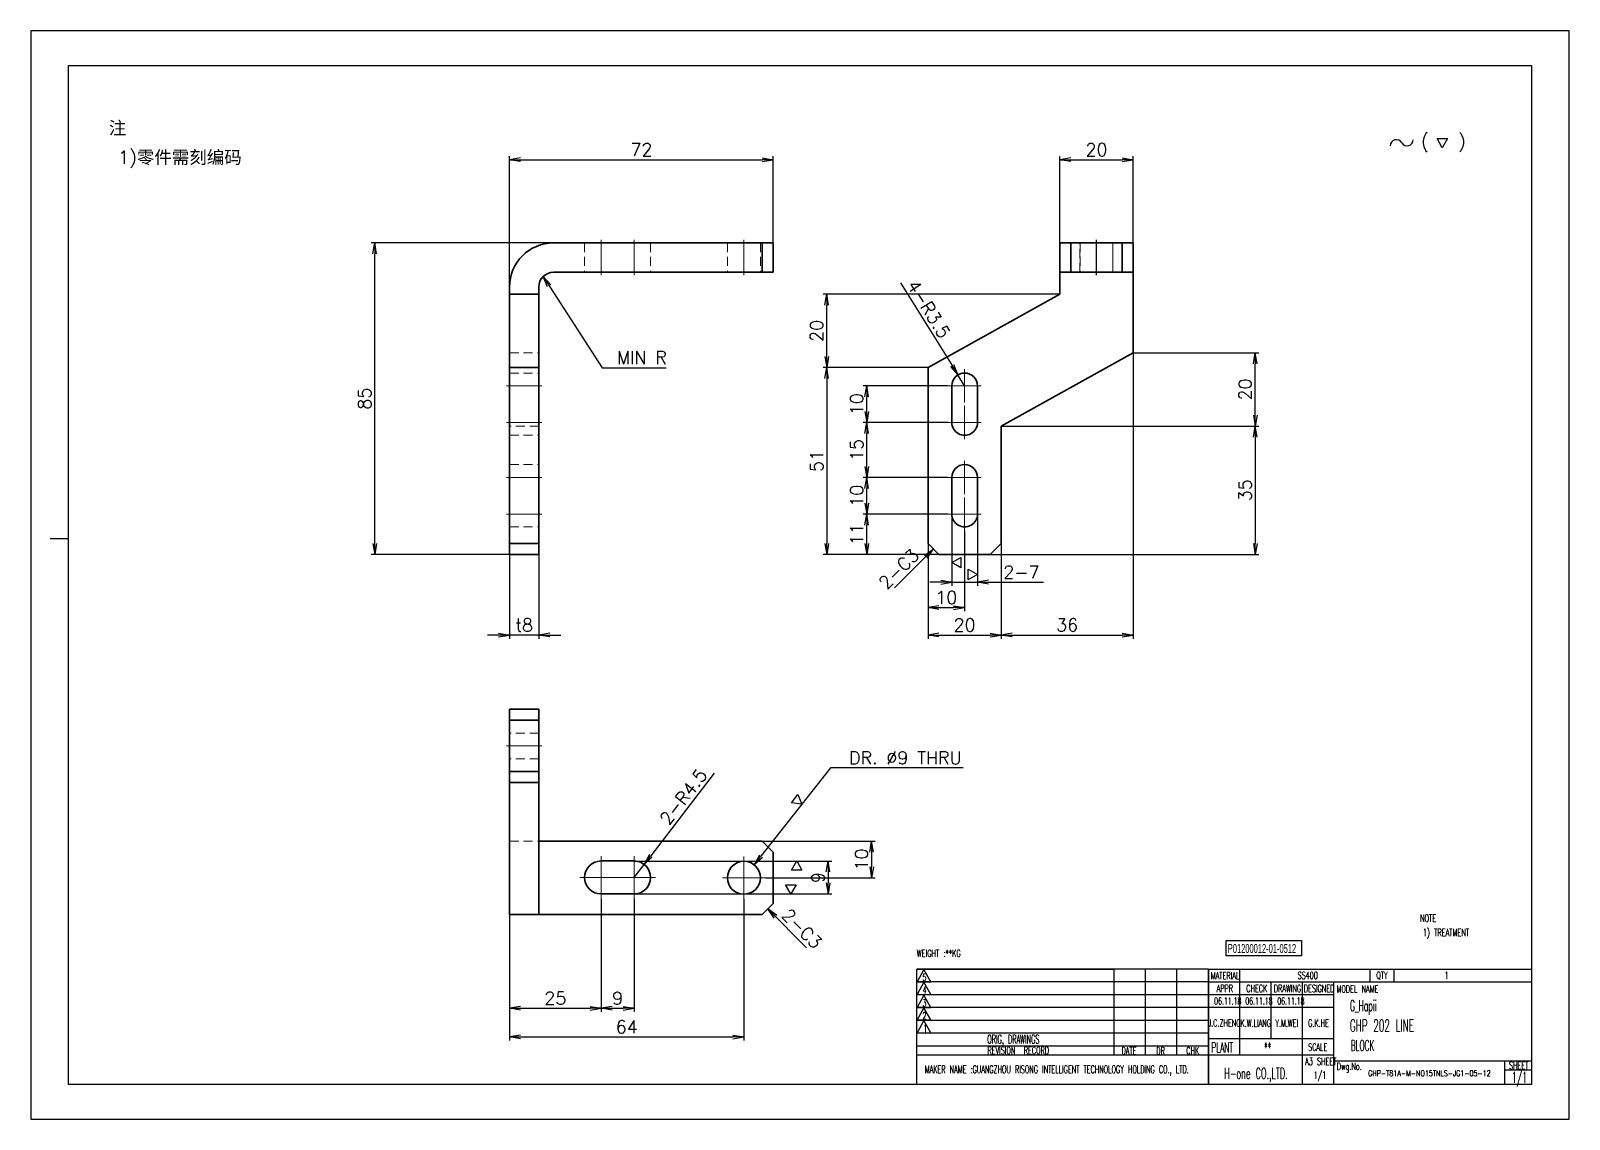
# Model space of a CAD drawing. Header units: millimetres. Extents: x 9439 to 18429, y 1498 to 3280.
# Drawn here: x 15844.9 to 16264.9, y 1498.1 to 1795.1 of the extents above; entities that cross this region are included whole.
import ezdxf
from ezdxf.enums import TextEntityAlignment as Align

# ---------------------------------------------------------------- set-up
doc = ezdxf.new("R2010")
doc.units = ezdxf.units.MM
doc.linetypes.add('CENTER-HOKUTO', pattern=[23, 20, -1, 1, -1])
doc.linetypes.add('HIDDEN-HOKUTO', pattern=[3.8, 2.5, -1.3])
doc.layers.add('AM_7', color=2, linetype='CENTER-HOKUTO', lineweight=30)
doc.layers.add('AM_HID', color=1, linetype='HIDDEN-HOKUTO', lineweight=25)
doc.layers.add('title_frame', color=7, linetype='Continuous')
doc.layers.add('word_dim', color=253, linetype='Continuous')
doc.styles.add('MX_NOTE_STANDARD', font='txt.shx', dxfattribs={"bigfont": 'bigfont.shx'})
doc.styles.get("Standard").update_dxf_attribs({"font": 'romans.shx', "bigfont": 'bigfont.shx'})
doc.dimstyles.new('RS1-1', dxfattribs={"dimtxt": 3.5, "dimasz": 3, "dimexe": 1, "dimexo": 0, "dimgap": 1, "dimtad": 3, "dimdsep": 46, "dimtxsty": 'Standard', "dimblk1": 'OPEN', "dimblk2": 'OPEN', "dimsah": 1, "dimcen": 0, "dimclrd": 256, "dimclre": 256, "dimclrt": 3, "dimazin": 2, "dimtfac": 1, "dimtmove": 0, "dimatfit": 3, "dimldrblk": 'OPEN', "dimfxl": 0, "dimtolj": 1, "dimtzin": 0, "dimarcsym": 0})

# ---------------------------------------------------------------- blocks, each defined once
blk = doc.blocks.new('A$C404331B6')
at = {"layer": 'title_frame'}
for p, q in [((0, -31.5), (0, 0)), ((0, 0), (53.9, 0)), ((79.62, 0), (0, 0)), ((53.9, -23.5), (53.9, 0)), ((62.48, -23.5), (62.48, 0)), ((62.48, -23.5), (62.48, 0)), ((71.05, -23.5), (71.05, 0)), ((71.05, -23.5), (71.05, 0)), ((79.62, 0), (79.62, -31.5)), ((79.62, 0), (167.83, 0)), ((88.2, -23.5), (88.2, 0)), ((123.73, 0), (123.73, -3.5)), ((130.3, 0), (130.3, -3.5)), ((53.9, -3.5), (0, -3.5)), ((79.62, -3.5), (0, -3.5)), ((1.98, -0.12), (0.1, -3.45)), ((0.1, -3.45), (3.86, -3.45)), ((1.98, -3.6), (0.1, -6.92)), ((3.86, -3.45), (1.98, -0.12)), ((3.86, -6.92), (1.98, -3.6)), ((79.62, -3.5), (167.83, -3.5)), ((96.78, -18.9), (96.78, -3.5)), ((105.35, -31.5), (105.35, -3.5)), ((113.92, -31.5), (113.92, -3.5)), ((53.9, -7), (0, -7)), ((79.62, -7), (0, -7)), ((0.1, -6.92), (3.86, -6.92)), ((1.98, -7.13), (0.1, -10.45)), ((3.86, -10.45), (1.98, -7.13)), ((113.92, -7), (79.62, -7)), ((53.9, -10.5), (0, -10.5)), ((79.62, -10.5), (0, -10.5)), ((0.1, -10.45), (3.86, -10.45)), ((1.98, -10.54), (0.1, -13.87)), ((3.86, -13.87), (1.98, -10.54)), ((113.92, -10.5), (79.62, -10.5)), ((53.9, -14), (0, -14)), ((79.62, -14), (0, -14)), ((0.1, -13.87), (3.86, -13.87)), ((1.98, -14.07), (0.1, -17.4)), ((3.86, -17.4), (1.98, -14.07)), ((53.9, -17.5), (0, -17.5)), ((79.62, -17.5), (0, -17.5)), ((53.9, -21), (0, -21)), ((79.62, -21), (0, -21)), ((0.1, -17.4), (3.86, -17.4)), ((79.62, -18.9), (113.92, -18.9)), ((79.62, -23.5), (0, -23.5)), ((113.92, -23.5), (79.62, -23.5)), ((113.92, -25), (167.83, -25)), ((160.48, -25), (160.48, -31.5)), ((160.48, -27.5), (167.83, -27.5)), ((167.83, -31.5), (0, -31.5))]:
    blk.add_line(p, q, dxfattribs=at)
at = {"layer": 'title_frame', "color": 3, "style": 'MX_NOTE_STANDARD', "width": 0.5341}
for s, height, p in [('5', 1.92, (1.59, -3.22)), ('MATERIAL', 1.973, (80.3, -2.79)), ('QTY', 1.973, (125.5, -2.7)), ('4', 1.92, (1.59, -6.7)), ('3', 1.92, (1.59, -10.23)), ('APPR', 1.973, (81.89, -6.26)), ('CHECK', 1.973, (89.99, -6.26)), ('DRAWING', 1.973, (97.51, -6.26)), ('DESIGNED', 1.973, (105.7, -6.26)), ('MODEL NAME', 1.973, (114.63, -6.41)), ('2', 1.92, (1.59, -13.64)), ('1', 1.92, (1.78, -17.17)), ('ORIG, DRAWINGS', 2.4112, (19.27, -20.34)), ('PLANT', 2.74, (80.46, -22.73)), ('SCALE', 1.973, (106.88, -22.28)), ('REVISION  RECORD', 1.9728, (19.32, -23.18)), ('DATE', 1.973, (55.94, -23.26)), ('DR', 1.973, (65.43, -23.27)), ('CHK', 1.973, (73.61, -23.23)), ('MAKER NAME :GUANGZHOU RISONG INTELLIGENT TECHNOLOGY HOLDING CO., LTD.', 2.16, (2.22, -28.43)), ('Dwg.No.', 1.973, (114.71, -27.52)), ('SHEET', 1.973, (161.71, -27.29))]:
    blk.add_text(s, height=height, dxfattribs=at).set_placement(p)
blk = doc.blocks.new('shiage0')
at = {"layer": 'word_dim', "color": 3, "linetype": 'Continuous'}
for centre, start, end in [((1.69, 0), 30, 180), ((4.61, 1.69), 210, 0)]:
    blk.add_arc(centre, 1.69, start, end, dxfattribs=at)
blk = doc.blocks.new('12')
at = {"layer": 'title_frame', "color": 3, "linetype": 'Continuous'}
blk.add_lwpolyline([(20.46, 3.03), (19.01, 5.53), (21.9, 5.53)], close=True, dxfattribs=at)
blk.add_blockref('shiage0', (6.23, 3.56), dxfattribs=at)
blk.add_text('(   )', height=3.5, dxfattribs=at).set_placement((14.64, 3.08))
blk = doc.blocks.new('_Open')
at = {"color": 0, "lineweight": -2}
for p, q in [((-1, 0.17), (0, 0)), ((-1, -0.17), (0, 0)), ((0, 0), (-1, 0))]:
    blk.add_line(p, q, dxfattribs=at)
blk = doc.blocks.new('*D174')
at = {"layer": 'DEFPOINTS', "color": 0, "linetype": 'Continuous', "ltscale": 2}
for p in [(15938.83, 1737.24), (15987.65, 1737.24), (15979.65, 1652.24)]:
    blk.add_point(p, dxfattribs=at)
at = {"layer": 'word_dim', "linetype": 'Continuous', "lineweight": -2, "ltscale": 2}
for p, q in [((15987.65, 1737.24), (15937.83, 1737.24)), ((15938.83, 1655.24), (15938.83, 1734.24)), ((15979.65, 1652.24), (15937.83, 1652.24))]:
    blk.add_line(p, q, dxfattribs=at)
at = {"layer": 'word_dim', "linetype": 'Continuous', "lineweight": -2, "ltscale": 2, "xscale": 3, "yscale": 3, "zscale": 3}
for p, rotation in [((15938.83, 1737.24), 90), ((15938.83, 1652.24), 270)]:
    blk.add_blockref('_Open', p, dxfattribs=dict(at, rotation=rotation))
at = {"layer": 'word_dim', "color": 3, "linetype": 'Continuous', "ltscale": 2, "insert": (15936.08, 1694.74), "char_height": 3.5, "attachment_point": 5, "rotation": 90}
blk.add_mtext('\\A1;85', dxfattribs=at)
blk = doc.blocks.new('*D175')
at = {"layer": 'DEFPOINTS', "color": 0, "linetype": 'Continuous', "ltscale": 2}
for p in [(16047.65, 1759.95), (16047.65, 1733.24), (15975.65, 1719.96)]:
    blk.add_point(p, dxfattribs=at)
at = {"layer": 'word_dim', "linetype": 'Continuous', "lineweight": -2, "ltscale": 2}
for p, q in [((15975.65, 1719.96), (15975.65, 1760.95)), ((15978.65, 1759.95), (16044.65, 1759.95)), ((16047.65, 1733.24), (16047.65, 1760.95))]:
    blk.add_line(p, q, dxfattribs=at)
at = {"layer": 'word_dim', "linetype": 'Continuous', "lineweight": -2, "ltscale": 2, "xscale": 3, "yscale": 3, "zscale": 3, "rotation": 180}
blk.add_blockref('_Open', (15975.65, 1759.95), dxfattribs=at)
at = {"layer": 'word_dim', "linetype": 'Continuous', "lineweight": -2, "ltscale": 2, "xscale": 3, "yscale": 3, "zscale": 3}
blk.add_blockref('_Open', (16047.65, 1759.95), dxfattribs=at)
at = {"layer": 'word_dim', "color": 3, "linetype": 'Continuous', "ltscale": 2, "insert": (16011.65, 1762.7), "char_height": 3.5, "attachment_point": 5}
blk.add_mtext('\\A1;72', dxfattribs=at)
blk = doc.blocks.new('*D176')
at = {"layer": 'DEFPOINTS', "color": 0, "linetype": 'Continuous', "ltscale": 2}
for p in [(15975.65, 1652.24), (15983.65, 1652.24), (15975.65, 1630.24)]:
    blk.add_point(p, dxfattribs=at)
at = {"layer": 'word_dim', "linetype": 'Continuous', "lineweight": -2, "ltscale": 2}
for p, q in [((15975.65, 1652.24), (15975.65, 1629.24)), ((15983.65, 1652.24), (15983.65, 1629.24)), ((15972.65, 1630.24), (15969.65, 1630.24)), ((15983.65, 1630.24), (15975.65, 1630.24)), ((15986.65, 1630.24), (15989.65, 1630.24))]:
    blk.add_line(p, q, dxfattribs=at)
at = {"layer": 'word_dim', "linetype": 'Continuous', "lineweight": -2, "ltscale": 2, "xscale": 3, "yscale": 3, "zscale": 3}
blk.add_blockref('_Open', (15975.65, 1630.24), dxfattribs=at)
at = {"layer": 'word_dim', "linetype": 'Continuous', "lineweight": -2, "ltscale": 2, "xscale": 3, "yscale": 3, "zscale": 3, "rotation": 180}
blk.add_blockref('_Open', (15983.65, 1630.24), dxfattribs=at)
at = {"layer": 'word_dim', "color": 3, "linetype": 'Continuous', "ltscale": 2, "insert": (15979.65, 1632.99), "char_height": 3.5, "attachment_point": 5}
blk.add_mtext('\\A1;t8', dxfattribs=at)
blk = doc.blocks.new('*D177')
at = {"layer": 'DEFPOINTS', "color": 0, "linetype": 'Continuous', "ltscale": 2}
for p in [(16089.89, 1655.24), (16109.89, 1655.24), (16109.89, 1630.24)]:
    blk.add_point(p, dxfattribs=at)
at = {"layer": 'word_dim', "linetype": 'Continuous', "lineweight": -2, "ltscale": 2}
for p, q in [((16089.89, 1655.24), (16089.89, 1629.24)), ((16109.89, 1655.24), (16109.89, 1629.24)), ((16092.89, 1630.24), (16106.89, 1630.24))]:
    blk.add_line(p, q, dxfattribs=at)
at = {"layer": 'word_dim', "linetype": 'Continuous', "lineweight": -2, "ltscale": 2, "xscale": 3, "yscale": 3, "zscale": 3, "rotation": 180}
blk.add_blockref('_Open', (16089.89, 1630.24), dxfattribs=at)
at = {"layer": 'word_dim', "linetype": 'Continuous', "lineweight": -2, "ltscale": 2, "xscale": 3, "yscale": 3, "zscale": 3}
blk.add_blockref('_Open', (16109.89, 1630.24), dxfattribs=at)
at = {"layer": 'word_dim', "color": 3, "linetype": 'Continuous', "ltscale": 2, "insert": (16099.89, 1632.99), "char_height": 3.5, "attachment_point": 5}
blk.add_mtext('\\A1;20', dxfattribs=at)
blk = doc.blocks.new('*D178')
at = {"layer": 'DEFPOINTS', "color": 0, "linetype": 'Continuous', "ltscale": 2}
for p in [(16145.89, 1707.24), (16109.89, 1655.24), (16145.89, 1630.24)]:
    blk.add_point(p, dxfattribs=at)
at = {"layer": 'word_dim', "linetype": 'Continuous', "lineweight": -2, "ltscale": 2}
for p, q in [((16145.89, 1707.24), (16145.89, 1629.24)), ((16109.89, 1655.24), (16109.89, 1629.24)), ((16112.89, 1630.24), (16142.89, 1630.24))]:
    blk.add_line(p, q, dxfattribs=at)
at = {"layer": 'word_dim', "linetype": 'Continuous', "lineweight": -2, "ltscale": 2, "xscale": 3, "yscale": 3, "zscale": 3, "rotation": 180}
blk.add_blockref('_Open', (16109.89, 1630.24), dxfattribs=at)
at = {"layer": 'word_dim', "linetype": 'Continuous', "lineweight": -2, "ltscale": 2, "xscale": 3, "yscale": 3, "zscale": 3}
blk.add_blockref('_Open', (16145.89, 1630.24), dxfattribs=at)
at = {"layer": 'word_dim', "color": 3, "linetype": 'Continuous', "ltscale": 2, "insert": (16127.89, 1632.99), "char_height": 3.5, "attachment_point": 5}
blk.add_mtext('\\A1;36', dxfattribs=at)
blk = doc.blocks.new('*D179')
at = {"layer": 'DEFPOINTS', "color": 0, "linetype": 'Continuous', "ltscale": 2}
for p in [(16109.89, 1687.24), (16106.89, 1652.24), (16179.23, 1652.24)]:
    blk.add_point(p, dxfattribs=at)
at = {"layer": 'word_dim', "linetype": 'Continuous', "lineweight": -2, "ltscale": 2}
for p, q in [((16109.89, 1687.24), (16180.23, 1687.24)), ((16179.23, 1684.24), (16179.23, 1655.24)), ((16106.89, 1652.24), (16180.23, 1652.24))]:
    blk.add_line(p, q, dxfattribs=at)
at = {"layer": 'word_dim', "linetype": 'Continuous', "lineweight": -2, "ltscale": 2, "xscale": 3, "yscale": 3, "zscale": 3}
for p, rotation in [((16179.23, 1687.24), 90), ((16179.23, 1652.24), 270)]:
    blk.add_blockref('_Open', p, dxfattribs=dict(at, rotation=rotation))
at = {"layer": 'word_dim', "color": 3, "linetype": 'Continuous', "ltscale": 2, "insert": (16176.48, 1669.74), "char_height": 3.5, "attachment_point": 5, "rotation": 90}
blk.add_mtext('\\A1;35', dxfattribs=at)
blk = doc.blocks.new('*D180')
at = {"layer": 'DEFPOINTS', "color": 0, "linetype": 'Continuous', "ltscale": 2}
for p in [(16145.89, 1707.24), (16179.23, 1707.24), (16109.89, 1687.24)]:
    blk.add_point(p, dxfattribs=at)
at = {"layer": 'word_dim', "linetype": 'Continuous', "lineweight": -2, "ltscale": 2}
for p, q in [((16145.89, 1707.24), (16180.23, 1707.24)), ((16179.23, 1690.24), (16179.23, 1704.24)), ((16109.89, 1687.24), (16180.23, 1687.24))]:
    blk.add_line(p, q, dxfattribs=at)
at = {"layer": 'word_dim', "linetype": 'Continuous', "lineweight": -2, "ltscale": 2, "xscale": 3, "yscale": 3, "zscale": 3}
for p, rotation in [((16179.23, 1707.24), 90), ((16179.23, 1687.24), 270)]:
    blk.add_blockref('_Open', p, dxfattribs=dict(at, rotation=rotation))
at = {"layer": 'word_dim', "color": 3, "linetype": 'Continuous', "ltscale": 2, "insert": (16176.48, 1697.24), "char_height": 3.5, "attachment_point": 5, "rotation": 90}
blk.add_mtext('\\A1;20', dxfattribs=at)
blk = doc.blocks.new('*D181')
at = {"layer": 'DEFPOINTS', "color": 0, "linetype": 'Continuous', "ltscale": 2}
for p in [(16089.89, 1703.24), (16062.25, 1652.24), (16094.99, 1652.24)]:
    blk.add_point(p, dxfattribs=at)
at = {"layer": 'word_dim', "linetype": 'Continuous', "lineweight": -2, "ltscale": 2}
for p, q in [((16089.89, 1703.24), (16061.25, 1703.24)), ((16062.25, 1700.24), (16062.25, 1655.24)), ((16094.99, 1652.24), (16061.25, 1652.24))]:
    blk.add_line(p, q, dxfattribs=at)
at = {"layer": 'word_dim', "linetype": 'Continuous', "lineweight": -2, "ltscale": 2, "xscale": 3, "yscale": 3, "zscale": 3}
for p, rotation in [((16062.25, 1703.24), 90), ((16062.25, 1652.24), 270)]:
    blk.add_blockref('_Open', p, dxfattribs=dict(at, rotation=rotation))
at = {"layer": 'word_dim', "color": 3, "linetype": 'Continuous', "ltscale": 2, "insert": (16059.5, 1677.74), "char_height": 3.5, "attachment_point": 5, "rotation": 90}
blk.add_mtext('\\A1;51', dxfattribs=at)
blk = doc.blocks.new('*D182')
at = {"layer": 'DEFPOINTS', "color": 0, "linetype": 'Continuous', "ltscale": 2}
for p in [(16062.25, 1723.24), (16125.89, 1723.24), (16089.89, 1703.24)]:
    blk.add_point(p, dxfattribs=at)
at = {"layer": 'word_dim', "linetype": 'Continuous', "lineweight": -2, "ltscale": 2}
for p, q in [((16125.89, 1723.24), (16061.25, 1723.24)), ((16062.25, 1706.24), (16062.25, 1720.24)), ((16089.89, 1703.24), (16061.25, 1703.24))]:
    blk.add_line(p, q, dxfattribs=at)
at = {"layer": 'word_dim', "linetype": 'Continuous', "lineweight": -2, "ltscale": 2, "xscale": 3, "yscale": 3, "zscale": 3}
for p, rotation in [((16062.25, 1723.24), 90), ((16062.25, 1703.24), 270)]:
    blk.add_blockref('_Open', p, dxfattribs=dict(at, rotation=rotation))
at = {"layer": 'word_dim', "color": 3, "linetype": 'Continuous', "ltscale": 2, "insert": (16059.5, 1713.24), "char_height": 3.5, "attachment_point": 5, "rotation": 90}
blk.add_mtext('\\A1;20', dxfattribs=at)
blk = doc.blocks.new('*D183')
at = {"layer": 'DEFPOINTS', "color": 0, "linetype": 'Continuous', "ltscale": 2}
for p in [(16145.89, 1759.95), (16125.89, 1737.24), (16145.89, 1737.24)]:
    blk.add_point(p, dxfattribs=at)
at = {"layer": 'word_dim', "linetype": 'Continuous', "lineweight": -2, "ltscale": 2}
for p, q in [((16125.89, 1737.24), (16125.89, 1760.95)), ((16128.89, 1759.95), (16142.89, 1759.95)), ((16145.89, 1737.24), (16145.89, 1760.95))]:
    blk.add_line(p, q, dxfattribs=at)
at = {"layer": 'word_dim', "linetype": 'Continuous', "lineweight": -2, "ltscale": 2, "xscale": 3, "yscale": 3, "zscale": 3, "rotation": 180}
blk.add_blockref('_Open', (16125.89, 1759.95), dxfattribs=at)
at = {"layer": 'word_dim', "linetype": 'Continuous', "lineweight": -2, "ltscale": 2, "xscale": 3, "yscale": 3, "zscale": 3}
blk.add_blockref('_Open', (16145.89, 1759.95), dxfattribs=at)
at = {"layer": 'word_dim', "color": 3, "linetype": 'Continuous', "ltscale": 2, "insert": (16135.89, 1762.7), "char_height": 3.5, "attachment_point": 5}
blk.add_mtext('\\A1;20', dxfattribs=at)
blk = doc.blocks.new('*D184')
at = {"layer": 'DEFPOINTS', "color": 0, "linetype": 'Continuous', "ltscale": 2}
for p in [(16089.89, 1655.24), (16099.89, 1658.69), (16099.89, 1637.73)]:
    blk.add_point(p, dxfattribs=at)
at = {"layer": 'word_dim', "linetype": 'Continuous', "lineweight": -2, "ltscale": 2}
for p, q in [((16089.89, 1655.24), (16089.89, 1636.73)), ((16099.89, 1658.69), (16099.89, 1636.73)), ((16092.89, 1637.73), (16096.89, 1637.73))]:
    blk.add_line(p, q, dxfattribs=at)
at = {"layer": 'word_dim', "linetype": 'Continuous', "lineweight": -2, "ltscale": 2, "xscale": 3, "yscale": 3, "zscale": 3, "rotation": 180}
blk.add_blockref('_Open', (16089.89, 1637.73), dxfattribs=at)
at = {"layer": 'word_dim', "linetype": 'Continuous', "lineweight": -2, "ltscale": 2, "xscale": 3, "yscale": 3, "zscale": 3}
blk.add_blockref('_Open', (16099.89, 1637.73), dxfattribs=at)
at = {"layer": 'word_dim', "color": 3, "linetype": 'Continuous', "ltscale": 2, "insert": (16094.89, 1640.48), "char_height": 3.5, "attachment_point": 5}
blk.add_mtext('\\A1;10', dxfattribs=at)
blk = doc.blocks.new('*D185')
at = {"layer": 'DEFPOINTS', "color": 0, "linetype": 'Continuous', "ltscale": 2}
for p in [(16073.18, 1663.24), (16095.34, 1663.24), (16092.89, 1652.24)]:
    blk.add_point(p, dxfattribs=at)
at = {"layer": 'word_dim', "linetype": 'Continuous', "lineweight": -2, "ltscale": 2}
for p, q in [((16095.34, 1663.24), (16072.18, 1663.24)), ((16073.18, 1655.24), (16073.18, 1660.24)), ((16092.89, 1652.24), (16072.18, 1652.24))]:
    blk.add_line(p, q, dxfattribs=at)
at = {"layer": 'word_dim', "linetype": 'Continuous', "lineweight": -2, "ltscale": 2, "xscale": 3, "yscale": 3, "zscale": 3}
for p, rotation in [((16073.18, 1663.24), 90), ((16073.18, 1652.24), 270)]:
    blk.add_blockref('_Open', p, dxfattribs=dict(at, rotation=rotation))
at = {"layer": 'word_dim', "color": 3, "linetype": 'Continuous', "ltscale": 2, "insert": (16070.43, 1657.74), "char_height": 3.5, "attachment_point": 5, "rotation": 90}
blk.add_mtext('\\A1;11', dxfattribs=at)
blk = doc.blocks.new('*D186')
at = {"layer": 'DEFPOINTS', "color": 0, "linetype": 'Continuous', "ltscale": 2}
for p in [(16073.18, 1673.24), (16095.34, 1673.24), (16095.34, 1663.24)]:
    blk.add_point(p, dxfattribs=at)
at = {"layer": 'word_dim', "linetype": 'Continuous', "lineweight": -2, "ltscale": 2}
for p, q in [((16095.34, 1673.24), (16072.18, 1673.24)), ((16073.18, 1666.24), (16073.18, 1670.24)), ((16095.34, 1663.24), (16072.18, 1663.24))]:
    blk.add_line(p, q, dxfattribs=at)
at = {"layer": 'word_dim', "linetype": 'Continuous', "lineweight": -2, "ltscale": 2, "xscale": 3, "yscale": 3, "zscale": 3}
for p, rotation in [((16073.18, 1673.24), 90), ((16073.18, 1663.24), 270)]:
    blk.add_blockref('_Open', p, dxfattribs=dict(at, rotation=rotation))
at = {"layer": 'word_dim', "color": 3, "linetype": 'Continuous', "ltscale": 2, "insert": (16070.43, 1668.24), "char_height": 3.5, "attachment_point": 5, "rotation": 90}
blk.add_mtext('\\A1;10', dxfattribs=at)
blk = doc.blocks.new('*D187')
at = {"layer": 'DEFPOINTS', "color": 0, "linetype": 'Continuous', "ltscale": 2}
for p in [(16073.18, 1688.24), (16095.34, 1688.24), (16095.34, 1673.24)]:
    blk.add_point(p, dxfattribs=at)
at = {"layer": 'word_dim', "linetype": 'Continuous', "lineweight": -2, "ltscale": 2}
for p, q in [((16095.34, 1688.24), (16072.18, 1688.24)), ((16073.18, 1676.24), (16073.18, 1685.24)), ((16095.34, 1673.24), (16072.18, 1673.24))]:
    blk.add_line(p, q, dxfattribs=at)
at = {"layer": 'word_dim', "linetype": 'Continuous', "lineweight": -2, "ltscale": 2, "xscale": 3, "yscale": 3, "zscale": 3}
for p, rotation in [((16073.18, 1688.24), 90), ((16073.18, 1673.24), 270)]:
    blk.add_blockref('_Open', p, dxfattribs=dict(at, rotation=rotation))
at = {"layer": 'word_dim', "color": 3, "linetype": 'Continuous', "ltscale": 2, "insert": (16070.43, 1680.74), "char_height": 3.5, "attachment_point": 5, "rotation": 90}
blk.add_mtext('\\A1;15', dxfattribs=at)
blk = doc.blocks.new('*D188')
at = {"layer": 'DEFPOINTS', "color": 0, "linetype": 'Continuous', "ltscale": 2}
for p in [(16073.18, 1698.24), (16095.34, 1698.24), (16095.34, 1688.24)]:
    blk.add_point(p, dxfattribs=at)
at = {"layer": 'word_dim', "linetype": 'Continuous', "lineweight": -2, "ltscale": 2}
for p, q in [((16095.34, 1698.24), (16072.18, 1698.24)), ((16073.18, 1691.24), (16073.18, 1695.24)), ((16095.34, 1688.24), (16072.18, 1688.24))]:
    blk.add_line(p, q, dxfattribs=at)
at = {"layer": 'word_dim', "linetype": 'Continuous', "lineweight": -2, "ltscale": 2, "xscale": 3, "yscale": 3, "zscale": 3}
for p, rotation in [((16073.18, 1698.24), 90), ((16073.18, 1688.24), 270)]:
    blk.add_blockref('_Open', p, dxfattribs=dict(at, rotation=rotation))
at = {"layer": 'word_dim', "color": 3, "linetype": 'Continuous', "ltscale": 2, "insert": (16070.43, 1693.24), "char_height": 3.5, "attachment_point": 5, "rotation": 90}
blk.add_mtext('\\A1;10', dxfattribs=at)
blk = doc.blocks.new('*D189')
at = {"layer": 'DEFPOINTS', "color": 0, "linetype": 'Continuous', "ltscale": 2}
for p in [(16096.39, 1663.24), (16103.39, 1663.24), (16103.39, 1644.66)]:
    blk.add_point(p, dxfattribs=at)
at = {"layer": 'word_dim', "linetype": 'Continuous', "lineweight": -2, "ltscale": 2}
for p, q in [((16096.39, 1663.24), (16096.39, 1643.66)), ((16103.39, 1663.24), (16103.39, 1643.66)), ((16093.39, 1644.66), (16090.39, 1644.66)), ((16096.39, 1644.66), (16103.39, 1644.66)), ((16106.39, 1644.66), (16121.39, 1644.66))]:
    blk.add_line(p, q, dxfattribs=at)
at = {"layer": 'word_dim', "linetype": 'Continuous', "lineweight": -2, "ltscale": 2, "xscale": 3, "yscale": 3, "zscale": 3}
blk.add_blockref('_Open', (16096.39, 1644.66), dxfattribs=at)
at = {"layer": 'word_dim', "linetype": 'Continuous', "lineweight": -2, "ltscale": 2, "xscale": 3, "yscale": 3, "zscale": 3, "rotation": 180}
blk.add_blockref('_Open', (16103.39, 1644.66), dxfattribs=at)
at = {"layer": 'word_dim', "color": 3, "linetype": 'Continuous', "ltscale": 2, "insert": (16115.39, 1647.41), "char_height": 3.5, "attachment_point": 5}
blk.add_mtext('\\A1;2-7', dxfattribs=at)
blk = doc.blocks.new('*D190')
at = {"layer": 'DEFPOINTS', "color": 0, "linetype": 'Continuous', "ltscale": 2}
for p in [(16098.04, 1701.21), (16099.89, 1698.24)]:
    blk.add_point(p, dxfattribs=at)
at = {"layer": 'word_dim', "linetype": 'Continuous', "lineweight": -2, "ltscale": 2}
for p, q in [((16082.34, 1726.39), (16096.45, 1703.76)), ((16099.89, 1698.24), (16098.04, 1701.21))]:
    blk.add_line(p, q, dxfattribs=at)
at = {"layer": 'word_dim', "linetype": 'Continuous', "lineweight": -2, "ltscale": 2, "xscale": 3, "yscale": 3, "zscale": 3, "rotation": 301.9357945986379}
blk.add_blockref('_Open', (16098.04, 1701.21), dxfattribs=at)
at = {"layer": 'word_dim', "color": 3, "linetype": 'Continuous', "ltscale": 2, "insert": (16090.1, 1719.15), "char_height": 3.5, "attachment_point": 5, "rotation": 301.9358}
blk.add_mtext('\\A1;4-R3.5', dxfattribs=at)
blk = doc.blocks.new('*D191')
at = {"layer": 'DEFPOINTS', "color": 0, "linetype": 'Continuous', "ltscale": 2}
for p in [(16000.65, 1558.23), (15975.65, 1554), (16000.65, 1528.41)]:
    blk.add_point(p, dxfattribs=at)
at = {"layer": 'word_dim', "linetype": 'Continuous', "lineweight": -2, "ltscale": 2}
for p, q in [((16000.65, 1558.23), (16000.65, 1527.41)), ((15975.65, 1554), (15975.65, 1527.41)), ((15978.65, 1528.41), (15997.65, 1528.41))]:
    blk.add_line(p, q, dxfattribs=at)
at = {"layer": 'word_dim', "linetype": 'Continuous', "lineweight": -2, "ltscale": 2, "xscale": 3, "yscale": 3, "zscale": 3, "rotation": 180}
blk.add_blockref('_Open', (15975.65, 1528.41), dxfattribs=at)
at = {"layer": 'word_dim', "linetype": 'Continuous', "lineweight": -2, "ltscale": 2, "xscale": 3, "yscale": 3, "zscale": 3}
blk.add_blockref('_Open', (16000.65, 1528.41), dxfattribs=at)
at = {"layer": 'word_dim', "color": 3, "linetype": 'Continuous', "ltscale": 2, "insert": (15988.15, 1531.16), "char_height": 3.5, "attachment_point": 5}
blk.add_mtext('\\A1;25', dxfattribs=at)
blk = doc.blocks.new('*D192')
at = {"layer": 'DEFPOINTS', "color": 0, "linetype": 'Continuous', "ltscale": 2}
for p in [(16000.65, 1558.23), (16009.65, 1558.23), (16009.65, 1528.41)]:
    blk.add_point(p, dxfattribs=at)
at = {"layer": 'word_dim', "linetype": 'Continuous', "lineweight": -2, "ltscale": 2}
for p, q in [((16000.65, 1558.23), (16000.65, 1527.41)), ((16009.65, 1558.23), (16009.65, 1527.41)), ((16003.65, 1528.41), (16006.65, 1528.41))]:
    blk.add_line(p, q, dxfattribs=at)
at = {"layer": 'word_dim', "linetype": 'Continuous', "lineweight": -2, "ltscale": 2, "xscale": 3, "yscale": 3, "zscale": 3, "rotation": 180}
blk.add_blockref('_Open', (16000.65, 1528.41), dxfattribs=at)
at = {"layer": 'word_dim', "linetype": 'Continuous', "lineweight": -2, "ltscale": 2, "xscale": 3, "yscale": 3, "zscale": 3}
blk.add_blockref('_Open', (16009.65, 1528.41), dxfattribs=at)
at = {"layer": 'word_dim', "color": 3, "linetype": 'Continuous', "ltscale": 2, "insert": (16005.15, 1531.16), "char_height": 3.5, "attachment_point": 5}
blk.add_mtext('\\A1;9', dxfattribs=at)
blk = doc.blocks.new('*D193')
at = {"layer": 'DEFPOINTS', "color": 0, "linetype": 'Continuous', "ltscale": 2}
for p in [(16039.65, 1558.15), (15975.65, 1554), (16039.65, 1520.57)]:
    blk.add_point(p, dxfattribs=at)
at = {"layer": 'word_dim', "linetype": 'Continuous', "lineweight": -2, "ltscale": 2}
for p, q in [((16039.65, 1558.15), (16039.65, 1519.57)), ((15975.65, 1554), (15975.65, 1519.57)), ((15978.65, 1520.57), (16036.65, 1520.57))]:
    blk.add_line(p, q, dxfattribs=at)
at = {"layer": 'word_dim', "linetype": 'Continuous', "lineweight": -2, "ltscale": 2, "xscale": 3, "yscale": 3, "zscale": 3, "rotation": 180}
blk.add_blockref('_Open', (15975.65, 1520.57), dxfattribs=at)
at = {"layer": 'word_dim', "linetype": 'Continuous', "lineweight": -2, "ltscale": 2, "xscale": 3, "yscale": 3, "zscale": 3}
blk.add_blockref('_Open', (16039.65, 1520.57), dxfattribs=at)
at = {"layer": 'word_dim', "color": 3, "linetype": 'Continuous', "ltscale": 2, "insert": (16007.65, 1523.32), "char_height": 3.5, "attachment_point": 5}
blk.add_mtext('\\A1;64', dxfattribs=at)
blk = doc.blocks.new('*D194')
at = {"layer": 'DEFPOINTS', "color": 0, "linetype": 'Continuous', "ltscale": 2}
for p in [(16044.65, 1574), (16045.5, 1564), (16074.49, 1564)]:
    blk.add_point(p, dxfattribs=at)
at = {"layer": 'word_dim', "linetype": 'Continuous', "lineweight": -2, "ltscale": 2}
for p, q in [((16044.65, 1574), (16075.49, 1574)), ((16074.49, 1571), (16074.49, 1567)), ((16045.5, 1564), (16075.49, 1564))]:
    blk.add_line(p, q, dxfattribs=at)
at = {"layer": 'word_dim', "linetype": 'Continuous', "lineweight": -2, "ltscale": 2, "xscale": 3, "yscale": 3, "zscale": 3}
for p, rotation in [((16074.49, 1574), 90), ((16074.49, 1564), 270)]:
    blk.add_blockref('_Open', p, dxfattribs=dict(at, rotation=rotation))
at = {"layer": 'word_dim', "color": 3, "linetype": 'Continuous', "ltscale": 2, "insert": (16071.74, 1569), "char_height": 3.5, "attachment_point": 5, "rotation": 90}
blk.add_mtext('\\A1;10', dxfattribs=at)
blk = doc.blocks.new('*D195')
at = {"layer": 'DEFPOINTS', "color": 0, "linetype": 'Continuous', "ltscale": 2}
for p in [(16009.65, 1568.58), (16009.65, 1559.58), (16062.61, 1559.58)]:
    blk.add_point(p, dxfattribs=at)
at = {"layer": 'word_dim', "linetype": 'Continuous', "lineweight": -2, "ltscale": 2}
for p, q in [((16009.65, 1568.58), (16063.61, 1568.58)), ((16062.61, 1565.58), (16062.61, 1562.58)), ((16009.65, 1559.58), (16063.61, 1559.58))]:
    blk.add_line(p, q, dxfattribs=at)
at = {"layer": 'word_dim', "linetype": 'Continuous', "lineweight": -2, "ltscale": 2, "xscale": 3, "yscale": 3, "zscale": 3}
for p, rotation in [((16062.61, 1568.58), 90), ((16062.61, 1559.58), 270)]:
    blk.add_blockref('_Open', p, dxfattribs=dict(at, rotation=rotation))
at = {"layer": 'word_dim', "color": 3, "linetype": 'Continuous', "ltscale": 2, "insert": (16059.86, 1564.08), "char_height": 3.5, "attachment_point": 5, "rotation": 90}
blk.add_mtext('\\A1;9', dxfattribs=at)
blk = doc.blocks.new('*D196')
at = {"layer": 'DEFPOINTS', "color": 0, "linetype": 'Continuous', "ltscale": 2}
for p in [(16042.43, 1567.53), (16036.87, 1560.46)]:
    blk.add_point(p, dxfattribs=at)
at = {"layer": 'word_dim', "linetype": 'Continuous', "lineweight": -2, "ltscale": 2}
for p, q in [((16063.27, 1593.99), (16044.29, 1569.89)), ((16099.47, 1593.99), (16063.27, 1593.99))]:
    blk.add_line(p, q, dxfattribs=at)
at = {"layer": 'word_dim', "linetype": 'Continuous', "lineweight": -2, "ltscale": 2, "xscale": 3, "yscale": 3, "zscale": 3, "rotation": 231.7727911831659}
blk.add_blockref('_Open', (16042.43, 1567.53), dxfattribs=at)
at = {"layer": 'word_dim', "color": 3, "linetype": 'Continuous', "ltscale": 2, "insert": (16083.7, 1596.74), "char_height": 3.5, "attachment_point": 5}
blk.add_mtext('\\A1;DR. ∅9 THRU', dxfattribs=at)
blk = doc.blocks.new('shiage1')
at = {"layer": 'word_dim', "color": 3, "linetype": 'Continuous'}
for p, q in [((0, 0), (-1.44, 2.5)), ((-1.44, 2.5), (1.44, 2.5)), ((1.44, 2.5), (0, 0))]:
    blk.add_line(p, q, dxfattribs=at)
blk = doc.blocks.new('*D197')
at = {"layer": 'DEFPOINTS', "color": 0, "linetype": 'Continuous', "ltscale": 2}
for p in [(16012.39, 1567.65), (16009.65, 1564.08)]:
    blk.add_point(p, dxfattribs=at)
at = {"layer": 'word_dim', "linetype": 'Continuous', "lineweight": -2, "ltscale": 2}
for p, q in [((16031.54, 1592.55), (16014.22, 1570.03)), ((16009.65, 1564.08), (16012.39, 1567.65))]:
    blk.add_line(p, q, dxfattribs=at)
at = {"layer": 'word_dim', "linetype": 'Continuous', "lineweight": -2, "ltscale": 2, "xscale": 3, "yscale": 3, "zscale": 3, "rotation": 232.4445125226198}
blk.add_blockref('_Open', (16012.39, 1567.65), dxfattribs=at)
at = {"layer": 'word_dim', "color": 3, "linetype": 'Continuous', "ltscale": 2, "insert": (16023.11, 1586.1), "char_height": 3.5, "attachment_point": 5, "rotation": 52.4445}
blk.add_mtext('\\A1;2-R4.5', dxfattribs=at)

msp = doc.modelspace()

# ---------------------------------------------------------------- linework, layer by layer
at = {"color": 7, "lineweight": 35}
for p, q in [((15987.65, 1737.24), (16044.65, 1737.24)), ((15987.65, 1729.24), (16044.65, 1729.24)), ((15975.65, 1703.24), (15975.65, 1723.24)), ((15983.65, 1703.24), (15983.65, 1723.24)), ((16089.891, 1703.24), (16125.891, 1723.24)), ((16145.891, 1707.24), (16109.891, 1687.24)), ((15975.65, 1655.24), (15975.65, 1703.24)), ((15983.65, 1655.24), (15983.65, 1703.24)), ((16089.891, 1655.24), (16089.891, 1703.24)), ((16109.891, 1687.24), (16109.891, 1655.24)), ((15975.65, 1554), (15975.65, 1590)), ((15983.65, 1554), (15983.65, 1590)), ((15987.65, 1574), (16044.65, 1574)), ((15987.65, 1554), (16044.65, 1554))]:
    msp.add_line(p, q, dxfattribs=at)
at = {"color": 7, "lineweight": 35, "ltscale": 0.075}
for p, q in [((16047.65, 1737.24), (16044.65, 1737.24)), ((16128.891, 1737.24), (16125.891, 1737.24)), ((16145.891, 1737.24), (16142.891, 1737.24)), ((16044.65, 1729.24), (16047.65, 1729.24)), ((16125.891, 1729.24), (16128.891, 1729.24)), ((16142.891, 1729.24), (16145.891, 1729.24)), ((15975.65, 1652.24), (15975.65, 1655.24)), ((15983.65, 1652.24), (15983.65, 1655.24)), ((15975.65, 1607), (15975.65, 1610)), ((15983.65, 1607), (15983.65, 1610)), ((15975.65, 1593), (15975.65, 1590)), ((15983.65, 1593), (15983.65, 1590))]:
    msp.add_line(p, q, dxfattribs=at)
at = {"color": 7, "lineweight": 35, "ltscale": 0.2}
for p, q in [((16044.65, 1729.24), (16044.65, 1737.24)), ((16047.65, 1729.24), (16047.65, 1737.24)), ((16125.891, 1729.24), (16125.891, 1737.24)), ((16128.891, 1729.24), (16128.891, 1737.24)), ((16142.891, 1729.24), (16142.891, 1737.24)), ((16145.891, 1729.24), (16145.891, 1737.24)), ((15975.65, 1723.24), (15983.65, 1723.24)), ((15983.65, 1703.24), (15975.65, 1703.24)), ((15983.65, 1655.24), (15975.65, 1655.24)), ((15983.65, 1652.24), (15975.65, 1652.24)), ((15983.65, 1610), (15975.65, 1610)), ((15983.65, 1607), (15975.65, 1607)), ((15975.65, 1593), (15983.65, 1593)), ((15975.65, 1590), (15983.65, 1590)), ((15975.65, 1554), (15983.65, 1554))]:
    msp.add_line(p, q, dxfattribs=at)
at = {"color": 7, "lineweight": 35, "ltscale": 0.35}
for p, q in [((16128.891, 1737.24), (16142.891, 1737.24)), ((16142.891, 1729.24), (16128.891, 1729.24)), ((16106.891, 1652.24), (16092.891, 1652.24)), ((15975.65, 1593), (15975.65, 1607)), ((15983.65, 1593), (15983.65, 1607)), ((16047.65, 1557), (16047.65, 1571))]:
    msp.add_line(p, q, dxfattribs=at)
at = {"color": 7, "lineweight": 35, "ltscale": 0.1}
for p, q in [((16125.891, 1725.24), (16125.891, 1729.24)), ((16145.891, 1725.24), (16145.891, 1729.24)), ((15983.65, 1574), (15987.65, 1574)), ((15983.65, 1554), (15987.65, 1554))]:
    msp.add_line(p, q, dxfattribs=at)
at = {"color": 7, "lineweight": 35, "ltscale": 0.05}
for p, q in [((15975.65, 1723.24), (15975.65, 1725.24)), ((15983.65, 1723.24), (15983.65, 1725.24)), ((16125.891, 1723.24), (16125.891, 1725.24))]:
    msp.add_line(p, q, dxfattribs=at)
at = {"color": 7, "lineweight": 35, "ltscale": 0.45}
msp.add_line((16145.891, 1707.24), (16145.891, 1725.24), dxfattribs=at)
at = {"color": 7, "lineweight": 35, "ltscale": 0.25}
for p, q in [((16096.391, 1688.24), (16096.391, 1698.24)), ((16103.391, 1698.24), (16103.391, 1688.24)), ((16096.391, 1663.24), (16096.391, 1673.24)), ((16103.391, 1673.24), (16103.391, 1663.24))]:
    msp.add_line(p, q, dxfattribs=at)
at = {"color": 7, "lineweight": 35, "ltscale": 0.106066}
for p, q in [((16092.891, 1652.24), (16089.891, 1655.24)), ((16106.891, 1652.24), (16109.891, 1655.24)), ((16044.65, 1574), (16047.65, 1571)), ((16047.65, 1557), (16044.65, 1554))]:
    msp.add_line(p, q, dxfattribs=at)
at = {"color": 7, "lineweight": 35, "ltscale": 0.225}
for p, q in [((16000.65, 1568.581), (16009.65, 1568.581)), ((16009.65, 1559.581), (16000.65, 1559.581))]:
    msp.add_line(p, q, dxfattribs=at)
at = {"color": 7, "lineweight": 35}
msp.add_circle((16039.65, 1564), 4.5, dxfattribs=at)
for centre, radius, start, end in [((15987.65, 1725.24), 12, 90, 179.99999), ((15987.65, 1725.24), 4, 90, 180.00001), ((16099.891, 1698.24), 3.5, 0, 179.99999), ((16099.891, 1688.24), 3.5, 179.99999, 0), ((16099.891, 1673.24), 3.5, 0, 179.99999), ((16099.891, 1663.24), 3.5, 179.99999, 0), ((16000.65, 1564.081), 4.5, 90, 270), ((16009.65, 1564.081), 4.5, 270, 90)]:
    msp.add_arc(centre, radius, start, end, dxfattribs=at)
at = {"layer": 'AM_7', "color": 2, "lineweight": 13}
for p, q in [((16000.65, 1738.04), (16000.65, 1728.439)), ((16009.65, 1738.04), (16009.65, 1728.439)), ((16039.65, 1738.04), (16039.65, 1728.439)), ((16135.809, 1738.04), (16135.809, 1728.439)), ((16135.891, 1738.04), (16135.891, 1728.439)), ((16099.891, 1702.79), (16099.891, 1693.69)), ((15974.85, 1698.24), (15984.45, 1698.24)), ((16104.44, 1698.24), (16095.341, 1698.24)), ((16099.891, 1692.79), (16099.891, 1683.69)), ((15974.85, 1688.24), (15984.45, 1688.24)), ((16104.44, 1688.24), (16095.341, 1688.24)), ((16099.891, 1677.79), (16099.891, 1668.69)), ((15974.85, 1673.24), (15984.45, 1673.24)), ((16104.44, 1673.24), (16095.341, 1673.24)), ((16099.891, 1667.79), (16099.891, 1658.69)), ((15974.85, 1663.24), (15984.45, 1663.24)), ((16104.44, 1663.24), (16095.341, 1663.24)), ((15974.85, 1600), (15984.45, 1600)), ((16000.65, 1569.931), (16000.65, 1558.231)), ((16009.65, 1569.931), (16009.65, 1558.231)), ((16039.65, 1569.85), (16039.65, 1558.15)), ((16006.501, 1564.081), (15994.8, 1564.081)), ((16015.501, 1564.081), (16003.8, 1564.081)), ((16045.501, 1564), (16033.8, 1564))]:
    msp.add_line(p, q, dxfattribs=at)
at = {"layer": 'AM_HID', "color": 1, "lineweight": 13}
for p, q in [((15996.15, 1737.24), (15996.15, 1729.24)), ((16014.15, 1737.24), (16014.15, 1729.24)), ((16035.15, 1737.24), (16035.15, 1729.24)), ((16044.15, 1737.24), (16044.15, 1729.24)), ((16044.65, 1729.24), (16044.65, 1737.24)), ((16131.309, 1729.24), (16131.309, 1737.24)), ((16131.391, 1737.24), (16131.391, 1729.24)), ((16140.309, 1729.24), (16140.309, 1737.24)), ((16140.391, 1737.24), (16140.391, 1729.24)), ((15975.65, 1707.24), (15983.65, 1707.24)), ((15975.65, 1701.74), (15983.65, 1701.74)), ((15983.65, 1687.24), (15975.65, 1687.24)), ((15975.65, 1684.74), (15983.65, 1684.74)), ((15975.65, 1676.74), (15983.65, 1676.74)), ((15975.65, 1659.74), (15983.65, 1659.74)), ((15975.65, 1655.24), (15983.65, 1655.24)), ((15983.65, 1603.5), (15975.65, 1603.5)), ((15983.65, 1596.5), (15975.65, 1596.5)), ((15975.65, 1574), (15983.65, 1574))]:
    msp.add_line(p, q, dxfattribs=at)
at = {"layer": 'title_frame'}
for p, q in [((15850.271, 1656.621), (15855.271, 1656.621)), ((16171.318, 1546.895), (16191.846, 1546.895)), ((16171.318, 1542.694), (16171.318, 1546.895)), ((16191.846, 1546.895), (16191.846, 1542.694)), ((16191.846, 1542.694), (16171.318, 1542.694)), ((16166.421, 1539.084), (16166.421, 1535.584)), ((16166.421, 1515.584), (16166.421, 1539.084)), ((16166.421, 1539.084), (16166.421, 1507.584)), ((16254.621, 1507.584), (16200.721, 1507.584)), ((16254.621, 1507.584), (16200.721, 1507.584))]:
    msp.add_line(p, q, dxfattribs=at)
at = {"layer": 'title_frame', "color": 4}
msp.add_lwpolyline([(16264.946, 1795.121), (15844.946, 1795.121), (15844.946, 1498.121), (16264.946, 1498.121)], close=True, dxfattribs=at)
at = {"layer": 'title_frame'}
msp.add_lwpolyline([(15855.271, 1785.659), (16254.621, 1785.659), (16254.621, 1507.584), (15855.271, 1507.584)], close=True, dxfattribs=at)
at = {"layer": 'word_dim', "color": 3, "linetype": 'Continuous', "ltscale": 2}
for points in [[(16096.391, 1649.994), (16098.893, 1651.439), (16098.893, 1648.549)], [(16103.391, 1646.73), (16100.888, 1645.285), (16100.888, 1648.175)], [(16054.038, 1568.581), (16055.483, 1566.079), (16052.593, 1566.079)], [(16052.416, 1559.581), (16050.971, 1562.084), (16053.861, 1562.084)]]:
    msp.add_lwpolyline(points, close=True, dxfattribs=at)

# ---------------------------------------------------------------- block references
at = {"layer": 'word_dim', "linetype": 'Continuous', "ltscale": 2}
msp.add_blockref('12', (16209.84, 1760.159), dxfattribs=at)
at = {"layer": 'word_dim', "color": 3, "linetype": 'Continuous', "ltscale": 2, "rotation": 51.77279118316592}
msp.add_blockref('shiage1', (16055.468, 1584.081), dxfattribs=at)
at = {"layer": 'word_dim', "ltscale": 2}
msp.add_blockref('A$C404331B6', (16086.796, 1539.084), dxfattribs=at)

# ---------------------------------------------------------------- texts
at = {"ltscale": 2, "char_height": 3.5, "attachment_point": 1}
for s, insert, width in [('{\\fSimSun|b0|i0|c134|p2;\\C3;注}', (15866.238, 1770.365), 10.36469), ('{\\Fromans,bigfont|c134;\\C3;1)\\fSimSun|b0|i0|c134|p2;零件需刻编码}', (15868.803, 1762.357), 96.90613)]:
    msp.add_mtext(s, dxfattribs=dict(at, insert=insert, width=width))
at = {"linetype": 'Continuous', "insert": (16205.098, 1528.604), "char_height": 3, "width": 50.9, "attachment_point": 4}
msp.add_mtext('{\\W0.5;\\C3;G_Hapii }', dxfattribs=at)
at = {"color": 3, "linetype": 'Continuous', "insert": (16210.053, 1511.446), "char_height": 1.6, "width": 37.13137, "attachment_point": 1}
msp.add_mtext('{\\W0.65;GHP-T81A-M-NO15TNLS-JG1-05-12}', dxfattribs=at)
at = {"layer": 'title_frame', "color": 3, "style": 'MX_NOTE_STANDARD'}
for s, height, width, p in [('NOTE', 2, 0.5341, (16224.208, 1551.946)), ('1) TREATMENT', 2, 0.5341, (16224.986, 1548.049)), ('WEIGHT :**KG ', 1.96, 0.545, (16086.82, 1542.4)), ('SS400', 1.9728, 0.5341, (16190.794, 1536.382)), ('1', 1.973, 0.5341, (16230.922, 1536.382)), ('06.11.18', 1.9, 0.5341, (16168.008, 1529.408)), ('06.11.18', 1.9, 0.5341, (16176.519, 1529.408)), ('06.11.18', 1.9, 0.5341, (16185.237, 1529.408)), ('GHP 202 LINE', 3.3, 0.5341, (16205.06, 1522.035)), ('**', 2.74, 0.5341, (16181.614, 1516.353)), ('BLOCK', 2.94, 0.5, (16205.308, 1516.771)), ('H-one CO.,LTD.', 3, 0.5341, (16170.777, 1509.133)), ('A3 SHEET', 1.9728, 0.5341, (16192.851, 1512.907)), ('1/1', 1.9728, 0.5341, (16195.202, 1509.153)), ('1/1', 3, 0.5341, (16249.228, 1508.06))]:
    msp.add_text(s, height=height, dxfattribs=dict(at, width=width)).set_placement(p)
at = {"layer": 'title_frame', "color": 3, "style": 'MX_NOTE_STANDARD', "width": 0.5341}
for s, p in [('J.C.ZHENG', (16170.753, 1522.79)), ('K.W.LIANG', (16179.348, 1522.769)), ('Y.M.WEI', (16187.828, 1522.772)), ('G.K.HE', (16196.498, 1522.769))]:
    msp.add_text(s, height=1.9728, dxfattribs=at).set_placement(p, align=Align.BOTTOM_CENTER)
at = {"layer": 'title_frame', "color": 3, "insert": (16171.731, 1545.938), "char_height": 2.45, "width": 4.1107, "attachment_point": 1, "style": 'MX_NOTE_STANDARD'}
msp.add_mtext('{\\f3 of 9 Barcode|b0|i0|c0|p82;\\W0.5;P01200012-01-0512}', dxfattribs=at)
at = {"layer": 'word_dim', "color": 3, "linetype": 'Continuous', "ltscale": 2}
for rotation, p in [(45, (16078.584, 1642.433)), (315, (16049.65, 1553.5))]:
    msp.add_text('2-C3', height=3.5, rotation=rotation, dxfattribs=at).set_placement(p)
at = {"layer": 'word_dim', "color": 3, "linetype": 'Continuous', "ltscale": 2, "insert": (16004.938, 1704.195), "char_height": 3.5, "width": 26.72576, "attachment_point": 7}
msp.add_mtext('MIN R', dxfattribs=at)

# ---------------------------------------------------------------- dimensions: what is measured, and where the dimension line sits
at = {"layer": 'word_dim', "linetype": 'Continuous', "ltscale": 2}
for base, p1, p2, picture, middle in [((16047.65, 1759.948), (15975.65, 1719.958), (16047.65, 1733.24), '*D175', (16011.65, 1762.698)), ((16145.891, 1759.948), (16125.891, 1737.24), (16145.891, 1737.24), '*D183', (16135.891, 1762.698)), ((16145.891, 1630.238), (16109.891, 1655.24), (16145.891, 1707.24), '*D178', (16127.891, 1632.988)), ((16099.891, 1637.73), (16089.891, 1655.24), (16099.891, 1658.69), '*D184', (16094.891, 1640.48)), ((16109.891, 1630.238), (16089.891, 1655.24), (16109.891, 1655.24), '*D177', (16099.891, 1632.988)), ((16000.65, 1528.413), (15975.65, 1554), (16000.65, 1558.231), '*D191', (15988.15, 1531.163)), ((16009.65, 1528.413), (16000.65, 1558.231), (16009.65, 1558.231), '*D192', (16005.15, 1531.163)), ((16039.65, 1520.567), (15975.65, 1554), (16039.65, 1558.15), '*D193', (16007.65, 1523.317))]:
    dim = msp.add_linear_dim(base=base, p1=p1, p2=p2, dimstyle='RS1-1', dxfattribs=at)
    dim.commit()
    dim.dimension.update_dxf_attribs({"geometry": picture, "text_midpoint": middle})
for base, p1, p2, picture, middle in [((15938.829, 1737.24), (15979.65, 1652.24), (15987.65, 1737.24), '*D174', (15936.079, 1694.74)), ((16062.255, 1723.24), (16089.891, 1703.24), (16125.891, 1723.24), '*D182', (16059.505, 1713.24)), ((16179.226, 1707.24), (16109.891, 1687.24), (16145.891, 1707.24), '*D180', (16176.476, 1697.24)), ((16062.255, 1652.24), (16089.891, 1703.24), (16094.985, 1652.24), '*D181', (16059.505, 1677.74)), ((16073.182, 1698.24), (16095.341, 1688.24), (16095.341, 1698.24), '*D188', (16070.432, 1693.24)), ((16073.182, 1688.24), (16095.341, 1673.24), (16095.341, 1688.24), '*D187', (16070.432, 1680.74)), ((16179.226, 1652.24), (16109.891, 1687.24), (16106.891, 1652.24), '*D179', (16176.476, 1669.74)), ((16073.182, 1673.24), (16095.341, 1663.24), (16095.341, 1673.24), '*D186', (16070.432, 1668.24)), ((16073.182, 1663.24), (16092.891, 1652.24), (16095.341, 1663.24), '*D185', (16070.432, 1657.74)), ((16074.49, 1564), (16044.65, 1574), (16045.501, 1564), '*D194', (16071.74, 1569)), ((16062.613, 1559.581), (16009.65, 1568.581), (16009.65, 1559.581), '*D195', (16059.863, 1564.081))]:
    dim = msp.add_linear_dim(base=base, p1=p1, p2=p2, angle=90, dimstyle='RS1-1', dxfattribs=at)
    dim.commit()
    dim.dimension.update_dxf_attribs({"geometry": picture, "text_midpoint": middle})
for center, mpoint, text, picture, middle in [((16099.891, 1698.24), (16098.039, 1701.21), '4-<>', '*D190', (16087.763, 1717.696)), ((16009.65, 1564.081), (16012.393, 1567.649), '2-<>', '*D197', (16025.292, 1584.425))]:
    dim = msp.add_radius_dim(center=center, mpoint=mpoint, text=text, dimstyle='RS1-1', dxfattribs=at)
    dim.commit()
    dim.dimension.update_dxf_attribs({"geometry": picture, "text_midpoint": middle, "dimtype": 164})
for base, p1, p2, text, picture, middle in [((16103.391, 1644.663), (16096.391, 1663.24), (16103.391, 1663.24), '2-<>', '*D189', (16115.391, 1647.413)), ((15975.65, 1630.238), (15983.65, 1652.24), (15975.65, 1652.24), 't<>', '*D176', (15979.65, 1632.988))]:
    dim = msp.add_linear_dim(base=base, p1=p1, p2=p2, text=text, dimstyle='RS1-1', dxfattribs=at)
    dim.commit()
    dim.dimension.update_dxf_attribs({"geometry": picture, "text_midpoint": middle})
dim = msp.add_diameter_dim_2p(p1=(16036.866, 1560.465), p2=(16042.435, 1567.535), text='DR. <> THRU', dimstyle='RS1-1', override={"dimtoh": 1, "dimtofl": 0}, dxfattribs=at)
dim.commit()
dim.dimension.update_dxf_attribs({"geometry": '*D196', "text_midpoint": (16083.705, 1593.987), "dimtype": 163})

# ---------------------------------------------------------------- leaders
at = {"layer": 'word_dim', "linetype": 'Continuous', "ltscale": 2, "annotation_type": 0, "has_hookline": 1, "hookline_direction": 0, "text_width": 13.433}
msp.add_leader([(15984.822, 1728.068), (16000.938, 1703.195), (16003.938, 1703.195)], dimstyle='RS1-1', override={"dimgap": 1, "dimtad": 1}, dxfattribs=at)
at = {"layer": 'word_dim', "linetype": 'Continuous'}
for points in [[(16091.391, 1653.74), (16080.784, 1643.133)], [(16046.15, 1555.5), (16056.757, 1544.893)]]:
    msp.add_leader(points, dimstyle='RS1-1', dxfattribs=at)

doc.saveas('drawing.dxf')
